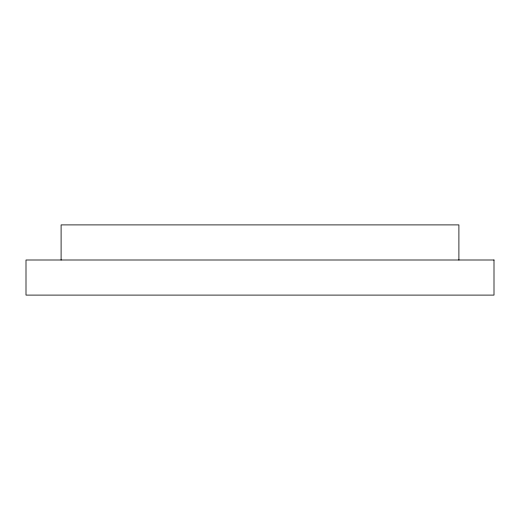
<?xml version="1.0" encoding="UTF-8"?>
<svg xmlns="http://www.w3.org/2000/svg" width="520" height="520" viewBox="0 0 520 520"><rect width="100%" height="100%" fill="white"/><g stroke="black" fill="none" stroke-linecap="round" stroke-linejoin="round"><path stroke-width="0.78" d="M458.9 260L458.9 224.9L61.1 224.9L61.1 260M494 260L26 260L26 295.1L494 295.1L494 260"/></g></svg>
